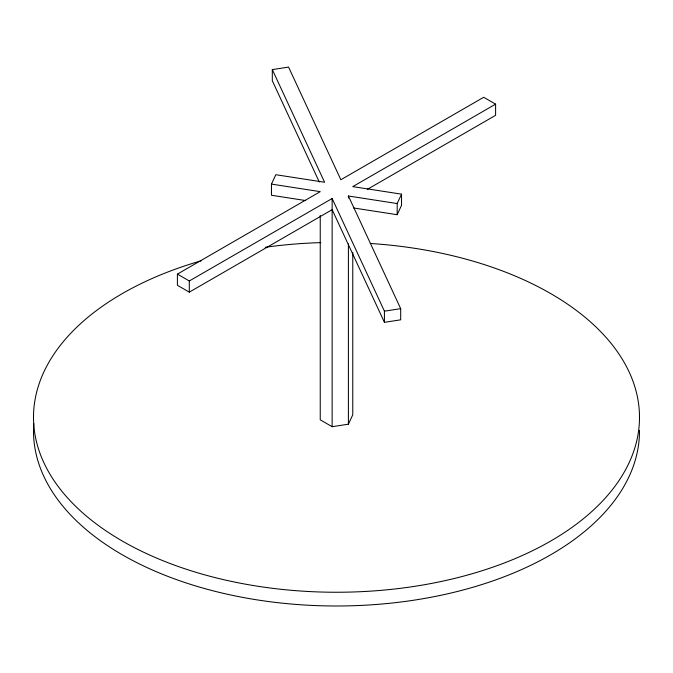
<?xml version="1.0" encoding="UTF-8"?>
<svg xmlns="http://www.w3.org/2000/svg" width="673" height="673" viewBox="0 0 673 673"><rect width="100%" height="100%" fill="white"/><g stroke="black" fill="none" stroke-linecap="round" stroke-linejoin="round"><path stroke-width="1.01" d="M305.71 200.562L271.463 195.263L271.463 184.099L275.821 174.711L324.596 182.257L272.313 69.605L288.574 67.09L340.858 179.741L483.694 97.274L495.597 104.147L495.597 115.319L367.315 189.374M353.594 207.974L397.179 214.712L397.179 203.549L401.537 194.161L352.761 186.614L495.597 104.147M397.179 214.712L401.537 205.324L401.537 194.161M320.239 215.394L320.239 419.834L332.142 426.699L348.404 424.183L352.761 414.804L352.761 252.299M397.179 203.549L348.404 196.003L400.687 308.655L400.687 319.818L384.426 322.333L332.142 209.682L189.306 292.149L177.403 285.276L177.403 274.113L320.239 191.645L271.463 184.099M177.403 274.113L189.306 280.978L332.142 198.518L384.426 311.17L384.426 322.333M384.426 311.17L400.687 308.655M319.322 182.063L272.313 80.777L272.313 69.605M348.404 196.003L348.404 198.03M348.404 243.862L348.404 424.183M332.142 198.518L332.142 426.699M189.306 280.978L189.306 292.149M639.493 430.283A303.001 174.938 0 0 1 330.687 605.961A303.001 174.938 0 0 1 33.776 423.569M370.268 243.466A303.001 174.938 0 0 1 610.192 492.367A303.001 174.938 0 0 1 124.446 542.27A303.001 174.938 0 0 1 200.941 260.863M265.246 247.285A303.001 174.938 0 0 1 320.819 242.617"/></g></svg>
